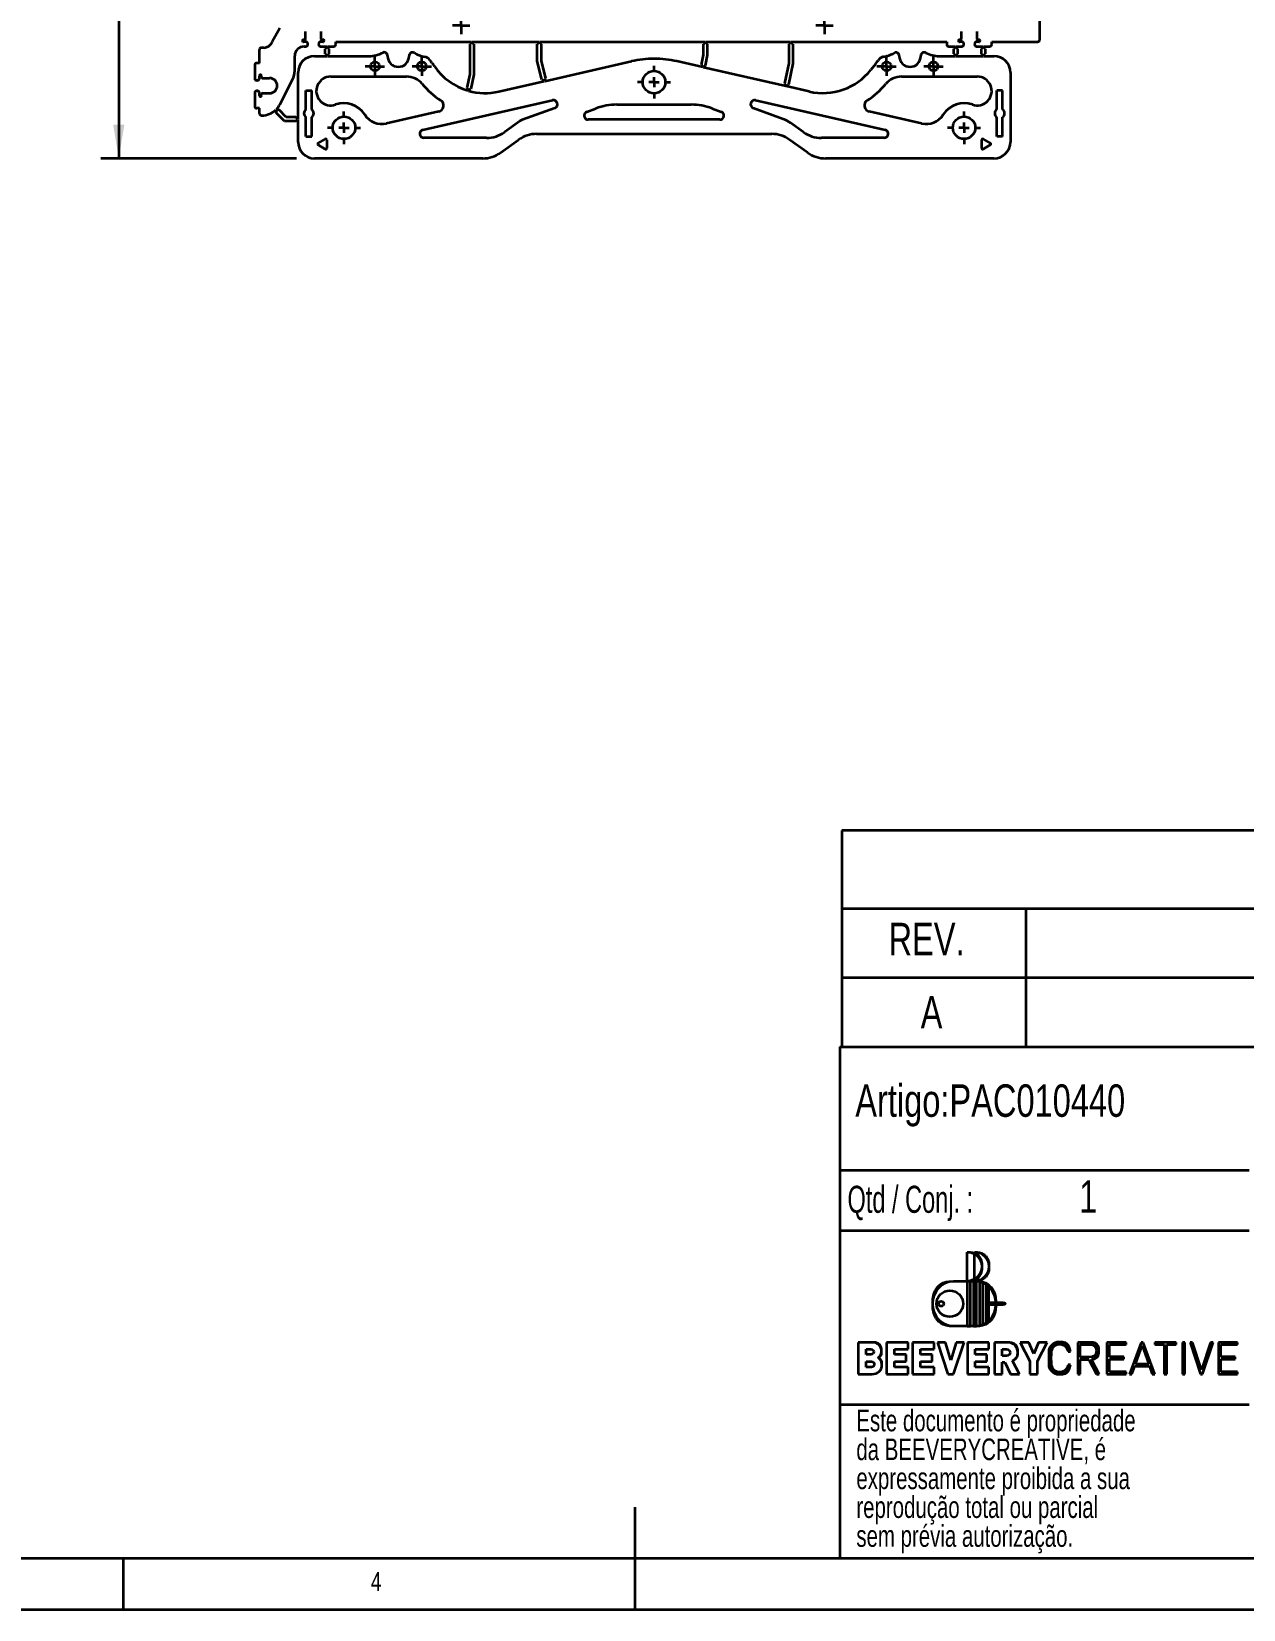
# Model space of a CAD drawing. Header units: millimetres. Extents: x 0 to 415, y 0 to 292.
# Drawn here: x 151 to 269.4, y 5 to 159.3 of the extents above; entities that cross this region are included whole.
import ezdxf
from ezdxf.enums import TextEntityAlignment as Align

# ---------------------------------------------------------------- set-up
doc = ezdxf.new("R2010")
doc.units = ezdxf.units.MM
doc.styles.add('SEACAD_txt_shx', font='txt.shx', dxfattribs={"width": 0.75})
doc.dimstyles.new('SLDDIMSTYLE0', dxfattribs={"dimtxt": 3.5, "dimasz": 3.302, "dimexe": 1.75, "dimexo": 1.75, "dimgap": 0.875, "dimtad": 1, "dimlfac": 5, "dimzin": 12, "dimdsep": 46, "dimtxsty": 'SEACAD_txt_shx', "dimblk1": '_SE_FILLED', "dimblk2": '_SE_FILLED', "dimsah": 1, "dimcen": 1.75, "dimadec": 0, "dimazin": 0, "dimtfac": 1, "dimtofl": 0, "dimtmove": 0, "dimatfit": 3, "dimfxl": 1, "dimtolj": 1, "dimtzin": 12, "dimarcsym": 0})

# ---------------------------------------------------------------- blocks, each defined once
blk = doc.blocks.new('Logo_2')
at = {"color": 7, "linetype": 'Continuous', "lineweight": 35}
for p, q in [((1183, 1013), (1183, 1328)), ((1183, 1013), (1183, 1328)), ((1260, 1013), (1260, 1328)), ((1260, 1013), (1260, 1328)), ((1260, 1034), (1260, 1308)), ((1260, 1034), (1260, 1308)), ((1032, 1012), (1269, 1012)), ((1032, 1012), (1269, 1012)), ((1217, 1012), (1183, 1012)), ((1183, 1012), (1183, 521)), ((1217, 521), (1217, 1012)), ((1269, 1012), (1250, 1012)), ((1250, 1012), (1250, 521)), ((1284, 522), (1284, 1012)), ((1317, 1006), (1317, 527)), ((1351, 538), (1351, 995)), ((1384, 977), (1384, 557)), ((1417, 584), (1417, 950)), ((1429, 753), (1429, 781)), ((1429, 781), (1555, 781)), ((1429, 753), (1429, 781)), ((1429, 781), (1555, 781)), ((1555, 753), (1429, 753)), ((1555, 753), (1429, 753)), ((1555, 781), (1555, 780)), ((1555, 781), (1555, 780)), ((1555, 753), (1555, 753)), ((1555, 753), (1555, 753)), ((1269, 521), (1032, 521)), ((1269, 521), (1032, 521)), ((1183, 521), (1217, 521)), ((1250, 521), (1269, 521)), ((142, 347), (0, 347)), ((0, 347), (0, 3)), ((142, 347), (0, 347)), ((0, 347), (0, 3)), ((540, 347), (306, 347)), ((306, 347), (306, 3)), ((540, 347), (306, 347)), ((306, 347), (306, 3)), ((540, 272), (540, 347)), ((540, 272), (540, 347)), ((824, 347), (590, 347)), ((590, 347), (590, 3)), ((824, 347), (590, 347)), ((590, 347), (590, 3)), ((824, 272), (824, 347)), ((824, 272), (824, 347)), ((946, 347), (859, 347)), ((859, 347), (972, 3)), ((946, 347), (859, 347)), ((859, 347), (972, 3)), ((1004, 155), (946, 347)), ((1004, 155), (946, 347)), ((1061, 347), (1004, 155)), ((1061, 347), (1004, 155)), ((1035, 3), (1149, 347)), ((1035, 3), (1149, 347)), ((1149, 347), (1061, 347)), ((1149, 347), (1061, 347)), ((1418, 347), (1184, 347)), ((1184, 347), (1184, 3)), ((1418, 347), (1184, 347)), ((1184, 347), (1184, 3)), ((1418, 272), (1418, 347)), ((1418, 272), (1418, 347)), ((1614, 347), (1478, 347)), ((1478, 347), (1478, 3)), ((1614, 347), (1478, 347)), ((1478, 347), (1478, 3)), ((1850, 347), (1758, 347)), ((1758, 347), (1862, 143)), ((1850, 347), (1758, 347)), ((1758, 347), (1862, 143)), ((1905, 223), (1850, 347)), ((1905, 223), (1850, 347)), ((1958, 347), (1905, 223)), ((1958, 347), (1905, 223)), ((1947, 143), (2051, 347)), ((1947, 143), (2051, 347)), ((2051, 347), (1958, 347)), ((2051, 347), (1958, 347)), ((2513, 347), (2382, 347)), ((2382, 347), (2382, 3)), ((2513, 347), (2382, 347)), ((2382, 347), (2382, 3)), ((2909, 347), (2700, 347)), ((2700, 347), (2700, 3)), ((2909, 347), (2700, 347)), ((2700, 347), (2700, 3)), ((2909, 324), (2909, 347)), ((2909, 324), (2909, 347)), ((3070, 347), (2943, 3)), ((3070, 347), (2943, 3)), ((3093, 347), (3070, 347)), ((3093, 347), (3070, 347)), ((3219, 3), (3093, 347)), ((3219, 3), (3093, 347)), ((3451, 347), (3220, 347)), ((3220, 347), (3220, 324)), ((3451, 347), (3220, 347)), ((3220, 347), (3220, 324)), ((3451, 324), (3451, 347)), ((3451, 324), (3451, 347)), ((3545, 347), (3519, 347)), ((3519, 347), (3519, 3)), ((3545, 347), (3519, 347)), ((3519, 347), (3519, 3)), ((3545, 3), (3545, 347)), ((3545, 3), (3545, 347)), ((3630, 347), (3603, 347)), ((3603, 347), (3716, 3)), ((3630, 347), (3603, 347)), ((3603, 347), (3716, 3)), ((3727, 49), (3630, 347)), ((3727, 49), (3630, 347)), ((3824, 347), (3727, 49)), ((3824, 347), (3727, 49)), ((3738, 3), (3851, 347)), ((3738, 3), (3851, 347)), ((3851, 347), (3824, 347)), ((3851, 347), (3824, 347)), ((4118, 347), (3909, 347)), ((3909, 347), (3909, 3)), ((4118, 347), (3909, 347)), ((3909, 347), (3909, 3)), ((4118, 324), (4118, 347)), ((4118, 324), (4118, 347)), ((85, 215), (85, 271)), ((85, 271), (137, 271)), ((85, 215), (85, 271)), ((85, 271), (137, 271)), ((137, 215), (85, 215)), ((137, 215), (85, 215)), ((391, 214), (391, 272)), ((391, 272), (540, 272)), ((391, 214), (391, 272)), ((391, 272), (540, 272)), ((518, 214), (391, 214)), ((518, 214), (391, 214)), ((518, 139), (518, 214)), ((518, 139), (518, 214)), ((675, 214), (675, 272)), ((675, 272), (824, 272)), ((675, 214), (675, 272)), ((675, 272), (824, 272)), ((802, 214), (675, 214)), ((802, 214), (675, 214)), ((802, 139), (802, 214)), ((802, 139), (802, 214)), ((1269, 214), (1269, 272)), ((1269, 272), (1418, 272)), ((1269, 214), (1269, 272)), ((1269, 272), (1418, 272)), ((1396, 214), (1269, 214)), ((1396, 214), (1269, 214)), ((1396, 139), (1396, 214)), ((1396, 139), (1396, 214)), ((1562, 202), (1562, 271)), ((1562, 271), (1610, 271)), ((1562, 202), (1562, 271)), ((1562, 271), (1610, 271)), ((1610, 202), (1562, 202)), ((1610, 202), (1562, 202)), ((2277, 249), (2303, 249)), ((2277, 249), (2303, 249)), ((2409, 185), (2409, 324)), ((2409, 324), (2510, 324)), ((2409, 185), (2409, 324)), ((2409, 324), (2510, 324)), ((2510, 185), (2409, 185)), ((2510, 185), (2409, 185)), ((2726, 188), (2726, 324)), ((2726, 324), (2909, 324)), ((2726, 188), (2726, 324)), ((2726, 324), (2909, 324)), ((2882, 188), (2726, 188)), ((2882, 188), (2726, 188)), ((2882, 165), (2882, 188)), ((2882, 165), (2882, 188)), ((3009, 110), (3081, 312)), ((3009, 110), (3081, 312)), ((3081, 312), (3153, 110)), ((3081, 312), (3153, 110)), ((3220, 324), (3322, 324)), ((3220, 324), (3322, 324)), ((3322, 324), (3322, 3)), ((3322, 324), (3322, 3)), ((3348, 3), (3348, 324)), ((3348, 324), (3451, 324)), ((3348, 3), (3348, 324)), ((3348, 324), (3451, 324)), ((3935, 188), (3935, 324)), ((3935, 324), (4118, 324)), ((3935, 188), (3935, 324)), ((3935, 324), (4118, 324)), ((4091, 188), (3935, 188)), ((4091, 188), (3935, 188)), ((4091, 165), (4091, 188)), ((4091, 165), (4091, 188)), ((0, 3), (150, 3)), ((0, 3), (150, 3)), ((85, 79), (85, 139)), ((85, 139), (142, 139)), ((85, 79), (85, 139)), ((85, 139), (142, 139)), ((142, 79), (85, 79)), ((142, 79), (85, 79)), ((306, 3), (540, 3)), ((306, 3), (540, 3)), ((391, 78), (391, 139)), ((391, 139), (518, 139)), ((391, 78), (391, 139)), ((391, 139), (518, 139)), ((540, 78), (391, 78)), ((540, 78), (391, 78)), ((540, 3), (540, 78)), ((540, 3), (540, 78)), ((590, 3), (824, 3)), ((590, 3), (824, 3)), ((675, 78), (675, 139)), ((675, 139), (802, 139)), ((675, 78), (675, 139)), ((675, 139), (802, 139)), ((824, 78), (675, 78)), ((824, 78), (675, 78)), ((824, 3), (824, 78)), ((824, 3), (824, 78)), ((972, 3), (1035, 3)), ((972, 3), (1035, 3)), ((1184, 3), (1418, 3)), ((1184, 3), (1418, 3)), ((1269, 78), (1269, 139)), ((1269, 139), (1396, 139)), ((1269, 78), (1269, 139)), ((1269, 139), (1396, 139)), ((1418, 78), (1269, 78)), ((1418, 78), (1269, 78)), ((1418, 3), (1418, 78)), ((1418, 3), (1418, 78)), ((1478, 3), (1562, 3)), ((1478, 3), (1562, 3)), ((1562, 3), (1562, 131)), ((1562, 131), (1591, 131)), ((1562, 3), (1562, 131)), ((1562, 131), (1591, 131)), ((1591, 131), (1652, 3)), ((1591, 131), (1652, 3)), ((1652, 3), (1750, 3)), ((1652, 3), (1750, 3)), ((1750, 3), (1675, 147)), ((1750, 3), (1675, 147)), ((1862, 143), (1862, 3)), ((1862, 143), (1862, 3)), ((1862, 3), (1947, 3)), ((1862, 3), (1947, 3)), ((1947, 3), (1947, 143)), ((1947, 3), (1947, 143)), ((2303, 101), (2278, 101)), ((2303, 101), (2278, 101)), ((2382, 3), (2409, 3)), ((2382, 3), (2409, 3)), ((2409, 3), (2409, 161)), ((2409, 161), (2503, 161)), ((2409, 3), (2409, 161)), ((2409, 161), (2503, 161)), ((2503, 161), (2585, 3)), ((2503, 161), (2585, 3)), ((2616, 3), (2533, 162)), ((2616, 3), (2533, 162)), ((2585, 3), (2616, 3)), ((2585, 3), (2616, 3)), ((2700, 3), (2909, 3)), ((2700, 3), (2909, 3)), ((2726, 26), (2726, 165)), ((2726, 165), (2882, 165)), ((2726, 26), (2726, 165)), ((2726, 165), (2882, 165)), ((2909, 26), (2726, 26)), ((2909, 26), (2726, 26)), ((2909, 3), (2909, 26)), ((2909, 3), (2909, 26)), ((2943, 3), (2971, 3)), ((2943, 3), (2971, 3)), ((2971, 3), (3001, 87)), ((2971, 3), (3001, 87)), ((3001, 87), (3161, 87)), ((3001, 87), (3161, 87)), ((3153, 110), (3009, 110)), ((3153, 110), (3009, 110)), ((3161, 87), (3191, 3)), ((3161, 87), (3191, 3)), ((3191, 3), (3219, 3)), ((3191, 3), (3219, 3)), ((3322, 3), (3348, 3)), ((3322, 3), (3348, 3)), ((3519, 3), (3545, 3)), ((3519, 3), (3545, 3)), ((3716, 3), (3738, 3)), ((3716, 3), (3738, 3)), ((3909, 3), (4118, 3)), ((3909, 3), (4118, 3)), ((3935, 26), (3935, 165)), ((3935, 165), (4091, 165)), ((3935, 26), (3935, 165)), ((3935, 165), (4091, 165)), ((4118, 26), (3935, 26)), ((4118, 26), (3935, 26)), ((4118, 3), (4118, 26)), ((4118, 3), (4118, 26))]:
    blk.add_line(p, q, dxfattribs=at)
for points in [[(1183, 1328), (1270, 1328), (1341, 1258), (1341, 1171)], [(1183, 1328), (1270, 1328), (1341, 1258), (1341, 1171), (1341, 1084), (1270, 1013), (1183, 1013)], [(1260, 1328), (1347, 1328), (1418, 1258), (1418, 1171)], [(1260, 1328), (1347, 1328), (1418, 1258), (1418, 1171), (1418, 1084), (1347, 1013), (1260, 1013)], [(1260, 1308), (1308, 1281), (1341, 1230), (1341, 1171)], [(1260, 1308), (1308, 1281), (1341, 1230), (1341, 1171), (1341, 1112), (1308, 1061), (1260, 1034)], [(1341, 1171), (1341, 1084), (1270, 1013), (1183, 1013)], [(1418, 1171), (1418, 1084), (1347, 1013), (1260, 1013)], [(1341, 1171), (1341, 1112), (1308, 1061), (1260, 1034)], [(809, 767), (809, 902), (909, 1012), (1032, 1012)], [(1032, 521), (909, 521), (809, 631), (809, 767), (809, 902), (909, 1012), (1032, 1012)], [(1269, 1012), (1392, 1012), (1492, 902), (1492, 767)], [(1269, 1012), (1392, 1012), (1492, 902), (1492, 767), (1492, 631), (1392, 521), (1269, 521)], [(1284, 1012), (1279, 1012), (1274, 1012), (1269, 1012)], [(1351, 995), (1340, 1000), (1329, 1004), (1317, 1006)], [(1417, 950), (1407, 960), (1396, 969), (1384, 977)], [(1032, 521), (909, 521), (809, 631), (809, 767)], [(1492, 767), (1492, 631), (1392, 521), (1269, 521)], [(1555, 780), (1578, 779), (1594, 773), (1594, 767)], [(1555, 780), (1578, 779), (1594, 773), (1594, 767), (1594, 760), (1578, 755), (1555, 753)], [(1594, 767), (1594, 760), (1578, 755), (1555, 753)], [(1269, 521), (1274, 521), (1279, 522), (1284, 522)], [(1317, 527), (1329, 530), (1340, 534), (1351, 538)], [(1384, 557), (1396, 565), (1407, 574), (1417, 584)], [(252, 247), (252, 307), (214, 347), (142, 347)], [(257, 104), (257, 153), (228, 171), (215, 179), (225, 187), (252, 208), (252, 247), (252, 307), (214, 347), (142, 347)], [(1732, 236), (1732, 293), (1691, 347), (1614, 347)], [(1675, 147), (1703, 160), (1732, 190), (1732, 236), (1732, 293), (1691, 347), (1614, 347)], [(2303, 249), (2292, 312), (2248, 350), (2186, 350), (2154, 350), (2123, 337), (2100, 315), (2069, 283), (2068, 253), (2068, 175), (2068, 97), (2069, 67), (2100, 35), (2123, 13), (2154, 0), (2186, 0), (2247, 0), (2292, 38), (2303, 101)], [(2186, 350), (2154, 350), (2123, 337), (2100, 315)], [(2303, 249), (2292, 312), (2248, 350), (2186, 350)], [(2612, 255), (2612, 315), (2569, 347), (2513, 347)], [(2533, 162), (2581, 170), (2612, 203), (2612, 255), (2612, 315), (2569, 347), (2513, 347)], [(137, 271), (161, 271), (168, 257), (168, 243)], [(137, 271), (161, 271), (168, 257), (168, 243)], [(168, 243), (168, 230), (161, 215), (137, 215)], [(168, 243), (168, 230), (161, 215), (137, 215)], [(215, 179), (225, 187), (252, 208), (252, 247)], [(257, 104), (257, 153), (228, 171), (215, 179)], [(1610, 271), (1633, 271), (1647, 254), (1647, 236)], [(1610, 271), (1633, 271), (1647, 254), (1647, 236)], [(1647, 236), (1647, 218), (1633, 202), (1610, 202)], [(1647, 236), (1647, 218), (1633, 202), (1610, 202)], [(1675, 147), (1703, 160), (1732, 190), (1732, 236)], [(2100, 315), (2069, 283), (2068, 253), (2068, 175)], [(2068, 175), (2068, 97), (2069, 67), (2100, 35)], [(2278, 101), (2268, 53), (2233, 23), (2186, 23), (2162, 23), (2139, 32), (2121, 50), (2097, 74), (2095, 101), (2095, 175), (2095, 249), (2097, 275), (2121, 300), (2139, 318), (2162, 327), (2186, 327), (2233, 327), (2267, 297), (2277, 249)], [(2095, 175), (2095, 249), (2097, 275), (2121, 300)], [(2121, 50), (2097, 74), (2095, 101), (2095, 175)], [(2121, 300), (2139, 318), (2162, 327), (2186, 327)], [(2186, 327), (2233, 327), (2267, 297), (2277, 249)], [(2510, 324), (2554, 324), (2586, 302), (2586, 254)], [(2510, 324), (2554, 324), (2586, 302), (2586, 254)], [(2586, 254), (2586, 207), (2554, 185), (2510, 185)], [(2586, 254), (2586, 207), (2554, 185), (2510, 185)], [(2533, 162), (2581, 170), (2612, 203), (2612, 255)], [(142, 139), (165, 139), (172, 124), (172, 109)], [(142, 139), (165, 139), (172, 124), (172, 109)], [(172, 109), (172, 95), (165, 79), (142, 79)], [(172, 109), (172, 95), (165, 79), (142, 79)], [(150, 3), (211, 3), (257, 39), (257, 104)], [(150, 3), (211, 3), (257, 39), (257, 104)], [(2100, 35), (2123, 13), (2154, 0), (2186, 0)], [(2186, 23), (2162, 23), (2139, 32), (2121, 50)], [(2278, 101), (2268, 53), (2233, 23), (2186, 23)], [(2186, 0), (2247, 0), (2292, 38), (2303, 101)]]:
    blk.add_open_spline(points, degree=3, dxfattribs=at)
for points in [[(849, 767), (849, 846), (913, 911), (993, 911), (1073, 911), (1137, 846), (1137, 767)], [(849, 767), (849, 846), (913, 911), (993, 911), (1073, 911), (1137, 846), (1137, 767)], [(1137, 767), (1137, 687), (1073, 623), (993, 623), (913, 623), (849, 687), (849, 767)], [(1137, 767), (1137, 687), (1073, 623), (993, 623), (913, 623), (849, 687), (849, 767)], [(872, 767), (872, 782), (885, 794), (900, 794), (915, 794), (928, 782), (928, 767)], [(872, 767), (872, 782), (885, 794), (900, 794), (915, 794), (928, 782), (928, 767)], [(928, 767), (928, 752), (915, 739), (900, 739), (885, 739), (872, 752), (872, 767)], [(928, 767), (928, 752), (915, 739), (900, 739), (885, 739), (872, 752), (872, 767)]]:
    blk.add_open_spline(points, degree=3, knots=[0, 0, 0, 0, 0.5, 0.5, 0.5, 1, 1, 1, 1], dxfattribs=at)
blk = doc.blocks.new('SW_NOTE_1')
at = {"char_height": 2.1167, "attachment_point": 1, "style": 'SEACAD_txt_shx'}
for s, insert, width in [('{\\fSETxt|b0||i0||c0|p34;\\C7;\\H2.116666667;\\W0.705;Este documento é propriedade}', (0, 11.29), 39.6287), ('{\\fSETxt|b0||i0||c0|p34;\\C7;\\H2.116666667;\\W0.705;da BEEVERYCREATIVE, é}', (0, 8.47), 30.1429), ('{\\fSETxt|b0||i0||c0|p34;\\C7;\\H2.116666667;\\W0.705;expressamente proibida a sua}', (0, 5.64), 38.6488), ('{\\fSETxt|b0||i0||c0|p34;\\C7;\\H2.116666667;\\W0.705;reprodução total ou parcial}', (0, 2.82), 36.6889), ('{\\fSETxt|b0||i0||c0|p34;\\C7;\\H2.116666667;\\W0.705;sem prévia autorização.}', (0, 0), 30.4173)]:
    blk.add_mtext(s, dxfattribs=dict(at, insert=insert, width=width))
blk = doc.blocks.new('SW_TABLEANNOTATION_0')
at = {"color": 7, "linetype": 'Continuous', "lineweight": 35}
for p, q in [((0, 21.14), (0, 0)), ((179.83, 21.14), (0, 21.14)), ((179.83, 0), (179.83, 21.14)), ((0, 13.54), (179.83, 13.54)), ((17.98, 13.54), (17.98, 6.77)), ((107.9, 13.54), (107.9, 6.77)), ((143.86, 13.54), (143.86, 6.77)), ((0, 6.77), (179.83, 6.77)), ((17.98, 6.77), (17.98, 0)), ((107.9, 6.77), (107.9, 0)), ((143.86, 6.77), (143.86, 0)), ((0, 0), (179.83, 0))]:
    blk.add_line(p, q, dxfattribs=at)
at = {"attachment_point": 1, "style": 'SEACAD_txt_shx'}
for s, insert, char_height, width in [('{\\fSETxt|b0||i0||c0|p34;\\C7;\\H3.704166667;\\W0.705;Tabela de Revisoes}', (68.97, 19.18), 3.7042, 42.6665), ('{\\fSETxt|b0||i0||c0|p34;\\C7;\\H3.175;\\W0.75;REV.}', (4.58, 12.13), 3.175, 7.9375), ('{\\fSETxt|b0||i0||c0|p34;\\C7;\\H3.175;\\W0.75;Descrição}', (53.99, 12.13), 3.175, 18.1093), ('{\\fSETxt|b0||i0||c0|p34;\\C7;\\H3.175;\\W0.75;Data}', (121.51, 12.13), 3.175, 8.7019), ('{\\fSETxt|b0||i0||c0|p34;\\C7;\\H3.175;\\W0.75;Responsavel}', (150.27, 12.13), 3.175, 22.813), ('{\\fSETxt|b0||i0||c0|p34;\\C7;\\H3.175;\\W0.75;A}', (7.72, 4.97), 3.175, 2.1755), ('{\\fSETxt|b0||i0||c0|p34;\\C7;\\H3.175;\\W0.705;Criação de Documento}', (41.8, 4.97), 3.175, 42.0394), ('{\\fSETxt|b0||i0||c0|p34;\\C7;\\H3.175;\\W0.75;07/01/2015}', (115.02, 4.97), 3.175, 18.9912), ('{\\fSETxt|b0||i0||c0|p34;\\C7;\\H3.175;\\W0.75;RS}', (159.35, 4.97), 3.175, 4.3509)]:
    blk.add_mtext(s, dxfattribs=dict(at, insert=insert, char_height=char_height, width=width))
blk = doc.blocks.new('DMBLK1')
at = {"linetype": 'Continuous', "lineweight": 35}
for points in [[(158.98, 193.85), (160.08, 193.85), (159.53, 197.15)], [(158.98, 150.16), (159.53, 146.86), (160.08, 150.16)]]:
    blk.add_hatch(color=7, dxfattribs=at).paths.add_polyline_path(points)
at = {"color": 7, "linetype": 'Continuous', "lineweight": 35}
for p, q in [((170.18, 197.15), (157.78, 197.15)), ((159.53, 197.15), (159.53, 146.86)), ((176.9, 146.86), (157.78, 146.86))]:
    blk.add_line(p, q, dxfattribs=at)
at = {"color": 7, "linetype": 'Continuous', "lineweight": 35, "style": 'SEACAD_txt_shx'}
blk.add_text('251.45', height=3.5, rotation=90, dxfattribs=at).set_placement((155.16, 163.9), align=Align.TOP_LEFT)
blk = doc.blocks.new('_SE_FILLED')
at = {"color": 0}
blk.add_line((0, 0), (-1, 0), dxfattribs=at)
blk.add_solid([(0, 0), (-1, -0.1665), (-1, 0.1665), (0, 0)], dxfattribs=at)
blk = doc.blocks.new('SW_CENTERMARKSYMBOL_10')
at = {"color": 7, "linetype": 'Continuous', "lineweight": 35}
for p, q in [((0.94, 1.44), (0.94, 1.88)), ((0.44, 0.94), (0, 0.94)), ((0.94, 0.94), (0.44, 0.94)), ((0.94, 0.94), (0.94, 1.44)), ((0.94, 0.94), (0.94, 0.44)), ((0.94, 0.94), (1.44, 0.94)), ((0.94, 0.44), (0.94, 0)), ((1.44, 0.94), (1.88, 0.94))]:
    blk.add_line(p, q, dxfattribs=at)
blk = doc.blocks.new('SW_CENTERMARKSYMBOL_11')
at = {"color": 7, "linetype": 'Continuous', "lineweight": 35}
for p, q in [((0.94, 1.44), (0.94, 1.88)), ((0.44, 0.94), (0, 0.94)), ((0.94, 0.94), (0.44, 0.94)), ((0.94, 0.94), (0.94, 1.44)), ((0.94, 0.94), (0.94, 0.44)), ((0.94, 0.94), (1.44, 0.94)), ((0.94, 0.44), (0.94, 0)), ((1.44, 0.94), (1.88, 0.94))]:
    blk.add_line(p, q, dxfattribs=at)
blk = doc.blocks.new('SW_CENTERMARKSYMBOL_12')
at = {"color": 7, "linetype": 'Continuous', "lineweight": 35}
for p, q in [((0.94, 1.44), (0.94, 1.88)), ((0.44, 0.94), (0, 0.94)), ((0.94, 0.94), (0.44, 0.94)), ((0.94, 0.94), (0.94, 1.44)), ((0.94, 0.94), (0.94, 0.44)), ((0.94, 0.94), (1.44, 0.94)), ((0.94, 0.44), (0.94, 0)), ((1.44, 0.94), (1.88, 0.94))]:
    blk.add_line(p, q, dxfattribs=at)
blk = doc.blocks.new('SW_CENTERMARKSYMBOL_13')
at = {"color": 7, "linetype": 'Continuous', "lineweight": 35}
for p, q in [((0.94, 1.44), (0.94, 1.88)), ((0.44, 0.94), (0, 0.94)), ((0.94, 0.94), (0.44, 0.94)), ((0.94, 0.94), (0.94, 1.44)), ((0.94, 0.94), (0.94, 0.44)), ((0.94, 0.94), (1.44, 0.94)), ((0.94, 0.44), (0.94, 0)), ((1.44, 0.94), (1.88, 0.94))]:
    blk.add_line(p, q, dxfattribs=at)
blk = doc.blocks.new('SW_CENTERMARKSYMBOL_14')
at = {"color": 7, "linetype": 'Continuous', "lineweight": 35}
for p, q in [((1.6, 2.6), (1.6, 3.2)), ((0.6, 1.6), (0, 1.6)), ((1.6, 1.6), (1.1, 1.6)), ((1.6, 1.6), (1.6, 2.1)), ((1.6, 1.6), (1.6, 1.1)), ((1.6, 1.6), (2.1, 1.6)), ((2.6, 1.6), (3.2, 1.6)), ((1.6, 0.6), (1.6, 0))]:
    blk.add_line(p, q, dxfattribs=at)
blk = doc.blocks.new('SW_CENTERMARKSYMBOL_15')
at = {"color": 7, "linetype": 'Continuous', "lineweight": 35}
for p, q in [((1.6, 2.6), (1.6, 3.2)), ((0.6, 1.6), (0, 1.6)), ((1.6, 1.6), (1.1, 1.6)), ((1.6, 1.6), (1.6, 2.1)), ((1.6, 1.6), (1.6, 1.1)), ((1.6, 1.6), (2.1, 1.6)), ((2.6, 1.6), (3.2, 1.6)), ((1.6, 0.6), (1.6, 0))]:
    blk.add_line(p, q, dxfattribs=at)
blk = doc.blocks.new('SW_CENTERMARKSYMBOL_16')
at = {"color": 7, "linetype": 'Continuous', "lineweight": 35}
for p, q in [((1.6, 2.6), (1.6, 3.2)), ((0.6, 1.6), (0, 1.6)), ((1.6, 1.6), (1.1, 1.6)), ((1.6, 1.6), (1.6, 2.1)), ((1.6, 1.6), (1.6, 1.1)), ((1.6, 1.6), (2.1, 1.6)), ((2.6, 1.6), (3.2, 1.6)), ((1.6, 0.6), (1.6, 0))]:
    blk.add_line(p, q, dxfattribs=at)
blk = doc.blocks.new('SW_CENTERMARKSYMBOL_24')
at = {"color": 7, "linetype": 'Continuous', "lineweight": 35}
for p, q in [((0.85, 1.35), (0.85, 1.7)), ((0.35, 0.85), (0, 0.85)), ((0.85, 0.85), (0.35, 0.85)), ((0.85, 0.85), (0.85, 1.35)), ((0.85, 0.85), (0.85, 0.35)), ((0.85, 0.85), (1.35, 0.85)), ((0.85, 0.35), (0.85, 0)), ((1.35, 0.85), (1.7, 0.85))]:
    blk.add_line(p, q, dxfattribs=at)
blk = doc.blocks.new('SW_CENTERMARKSYMBOL_25')
at = {"color": 7, "linetype": 'Continuous', "lineweight": 35}
for p, q in [((0.85, 1.35), (0.85, 1.7)), ((0.35, 0.85), (0, 0.85)), ((0.85, 0.85), (0.35, 0.85)), ((0.85, 0.85), (0.85, 1.35)), ((0.85, 0.85), (0.85, 0.35)), ((0.85, 0.85), (1.35, 0.85)), ((0.85, 0.35), (0.85, 0)), ((1.35, 0.85), (1.7, 0.85))]:
    blk.add_line(p, q, dxfattribs=at)

msp = doc.modelspace()

# ---------------------------------------------------------------- linework, layer by layer
at = {"color": 7, "linetype": 'Continuous', "lineweight": 35}
for p, q in [((249.5325, 158.4596), (249.5325, 161.0923)), ((175.2573, 159.5763), (174.5325, 158.2596)), ((177.7925, 158.5596), (177.7925, 159.2596)), ((179.2725, 159.2596), (179.2725, 158.5596)), ((241.8925, 158.5596), (241.8925, 159.2596)), ((243.3725, 159.2596), (243.3725, 158.5596)), ((173.2745, 156.1696), (173.2745, 157.4796)), ((173.6913, 157.6796), (173.4745, 157.6796)), ((177.6925, 158.4596), (177.5725, 158.4596)), ((177.8125, 158.2596), (177.5825, 158.2596)), ((177.6325, 157.7996), (177.8125, 157.7996)), ((178.0125, 157.9996), (178.0125, 158.0596)), ((179.0525, 158.0596), (179.0525, 157.9996)), ((179.4825, 158.2596), (179.2525, 158.2596)), ((179.2525, 157.7996), (179.8625, 157.7996)), ((179.4925, 158.4596), (179.3725, 158.4596)), ((179.8625, 157.7464), (179.6925, 157.5764)), ((179.6925, 157.0829), (179.6925, 157.5764)), ((179.8625, 157.7996), (179.8625, 157.7464)), ((179.9225, 157.7996), (180.5325, 157.7996)), ((179.9225, 157.7996), (179.9225, 157.7464)), ((180.0925, 157.5764), (179.9225, 157.7464)), ((180.0925, 157.0829), (180.0925, 157.5764)), ((180.7325, 158.2596), (194.0096, 158.2596)), ((180.7325, 157.9996), (180.7325, 158.2596)), ((194.0096, 158.1996), (193.8396, 158.0296)), ((193.8396, 158.0296), (193.8396, 155.0952)), ((194.0096, 158.2596), (194.0096, 158.1996)), ((194.0696, 158.2596), (200.6003, 158.2596)), ((194.0696, 158.2596), (194.0696, 158.1996)), ((194.2396, 158.0296), (194.0696, 158.1996)), ((194.2396, 158.0296), (194.2396, 155.0501)), ((200.6003, 158.1996), (200.4303, 158.0296)), ((200.4303, 156.3494), (200.4303, 158.0296)), ((200.6003, 158.1996), (200.6003, 158.2596)), ((200.6603, 158.2596), (216.8266, 158.2596)), ((200.6603, 158.1996), (200.6603, 158.2596)), ((200.8303, 158.0296), (200.6603, 158.1996)), ((200.8303, 156.3986), (200.8303, 158.0296)), ((216.8266, 158.1986), (216.6566, 158.0286)), ((216.6566, 156.9833), (216.6566, 158.0286)), ((216.8266, 158.1986), (216.8266, 158.2596)), ((216.8866, 158.2596), (225.1839, 158.2596)), ((216.8866, 158.1986), (216.8866, 158.2596)), ((217.0566, 158.0286), (216.8866, 158.1986)), ((217.0566, 156.9451), (217.0566, 158.0286)), ((225.1839, 158.1998), (225.0139, 158.0298)), ((225.0139, 158.0298), (225.0139, 156.165)), ((225.1839, 158.2596), (225.1839, 158.1998)), ((225.2439, 158.2596), (240.4325, 158.2596)), ((225.2439, 158.2596), (225.2439, 158.1998)), ((225.4139, 158.0298), (225.2439, 158.1998)), ((225.4139, 158.0298), (225.4139, 156.1223)), ((240.4325, 158.2596), (240.4325, 157.9996)), ((240.6325, 157.7996), (241.3049, 157.7996)), ((241.3049, 157.7396), (241.1349, 157.5696)), ((241.1349, 157.0896), (241.1349, 157.5696)), ((241.3049, 157.7996), (241.3049, 157.7396)), ((241.3649, 157.7996), (241.9125, 157.7996)), ((241.3649, 157.7996), (241.3649, 157.7396)), ((241.5349, 157.5696), (241.3649, 157.7396)), ((241.5349, 157.0896), (241.5349, 157.5696)), ((241.7925, 158.4596), (241.6725, 158.4596)), ((241.9125, 158.2596), (241.6825, 158.2596)), ((242.1125, 157.9996), (242.1125, 158.0596)), ((243.1525, 158.0596), (243.1525, 157.9996)), ((243.5825, 158.2596), (243.3525, 158.2596)), ((243.3525, 157.7996), (243.9625, 157.7996)), ((243.5925, 158.4596), (243.4725, 158.4596)), ((243.9625, 157.7396), (243.7925, 157.5696)), ((243.7925, 157.5696), (243.7925, 157.4206)), ((243.7925, 157.4206), (243.8034, 157.0668)), ((243.9625, 157.7396), (243.9625, 157.7996)), ((244.0225, 157.7996), (244.6325, 157.7996)), ((244.0225, 157.7396), (244.0225, 157.7996)), ((244.1925, 157.5696), (244.0225, 157.7396)), ((244.1925, 157.5696), (244.1925, 157.4268)), ((244.1925, 157.4268), (244.2032, 157.0791)), ((244.8325, 158.2596), (249.3325, 158.2596)), ((244.8325, 157.9996), (244.8325, 158.2596)), ((172.8145, 155.9696), (172.8145, 154.6896)), ((173.2745, 156.1696), (173.0145, 156.1696)), ((176.7325, 155.465), (176.7325, 156.8996)), ((178.6534, 156.8596), (179.8625, 156.8596)), ((179.6925, 157.0829), (179.8625, 156.9129)), ((179.8625, 156.9129), (179.8625, 156.8596)), ((179.9225, 156.9129), (180.0925, 157.0829)), ((179.9225, 156.9129), (179.9225, 156.8596)), ((179.9225, 156.8596), (183.979, 156.8596)), ((185.8034, 156.882), (185.8034, 156.8596)), ((187.9034, 156.8596), (187.9034, 156.8809)), ((190.3769, 155.8715), (190.2381, 156.0713)), ((200.8717, 154.5846), (200.4303, 156.3494)), ((201.2598, 154.6816), (200.8303, 156.3986)), ((201.151, 154.4167), (209.6284, 156.3514)), ((216.596, 155.7717), (214.0604, 156.3509)), ((216.4704, 156.018), (216.6566, 156.9833)), ((216.4704, 156.018), (216.6051, 155.8189)), ((216.596, 155.7717), (216.6051, 155.8189)), ((216.6545, 155.7583), (216.664, 155.8075)), ((216.664, 155.8075), (216.8631, 155.9422)), ((216.664, 155.8075), (216.664, 155.8075)), ((216.8631, 155.9422), (217.0566, 156.9451)), ((225.0139, 156.165), (224.5855, 154.1791)), ((225.4139, 156.1223), (224.9765, 154.0947)), ((233.4686, 156.0713), (233.0286, 155.5167)), ((235.8034, 156.8809), (235.8034, 156.8596)), ((237.9034, 156.8596), (237.9034, 156.882)), ((239.7077, 156.8596), (241.3049, 156.8596)), ((241.1349, 157.0896), (241.3049, 156.9196)), ((241.3049, 156.9196), (241.3049, 156.8596)), ((241.3649, 156.9196), (241.5349, 157.0896)), ((241.3649, 156.9196), (241.3649, 156.8596)), ((241.3649, 156.8596), (243.9798, 156.8596)), ((243.8034, 157.0668), (243.9784, 156.9022)), ((243.9798, 156.8596), (243.9784, 156.9022)), ((244.0385, 156.9039), (244.0384, 156.9039)), ((244.0398, 156.8596), (244.0384, 156.9039)), ((244.0385, 156.9039), (244.2032, 157.0791)), ((244.0398, 156.8596), (245.0534, 156.8596)), ((173.0745, 154.4896), (173.0145, 154.4896)), ((173.2745, 154.6896), (173.2745, 154.9196)), ((173.4745, 154.8096), (173.4745, 154.9296)), ((173.5745, 154.7096), (174.2745, 154.7096)), ((175.2889, 152.1517), (176.5145, 154.557)), ((177.0534, 150.7357), (177.0534, 155.2596)), ((180.2462, 154.8596), (187.6433, 154.8596)), ((193.8396, 155.0952), (193.5359, 153.7652)), ((194.2396, 155.0501), (193.9258, 153.6761)), ((196.674, 153.395), (201.0925, 154.4034)), ((200.8717, 154.5846), (201.0779, 154.4609)), ((201.0781, 154.461), (201.0779, 154.4609)), ((201.0925, 154.4034), (201.0781, 154.461)), ((201.1362, 154.4757), (201.2598, 154.6816)), ((201.151, 154.4167), (201.1362, 154.4757)), ((224.7034, 153.9196), (216.6545, 155.7583)), ((236.0234, 154.8596), (243.4206, 154.8596)), ((246.6534, 155.2597), (246.6534, 148.4596)), ((172.8145, 153.2496), (172.8145, 151.9696)), ((173.0745, 153.4496), (173.0145, 153.4496)), ((173.2745, 153.0196), (173.2745, 153.2496)), ((173.4745, 153.0096), (173.4745, 153.1296)), ((173.5745, 153.2296), (174.2745, 153.2296)), ((177.8094, 153.5096), (178.3894, 153.5096)), ((177.8094, 151.6421), (177.8094, 153.5096)), ((178.3894, 151.6421), (178.3894, 153.5096)), ((193.5359, 153.7652), (193.6595, 153.5683)), ((193.6595, 153.5683), (193.6413, 153.4898)), ((193.7167, 153.5495), (193.699, 153.4731)), ((193.7222, 153.5483), (193.7167, 153.5495)), ((193.7222, 153.5483), (193.9258, 153.6761)), ((224.5855, 154.1791), (224.7158, 153.9771)), ((224.7163, 153.977), (224.7034, 153.9196)), ((224.7163, 153.977), (224.7158, 153.9771)), ((224.7751, 153.9648), (224.7619, 153.9062)), ((226.9921, 153.3967), (224.7619, 153.9062)), ((224.7751, 153.9648), (224.9765, 154.0947)), ((245.8974, 153.5096), (245.3174, 153.5096)), ((245.3174, 151.6421), (245.3174, 153.5096)), ((245.8974, 151.6421), (245.8974, 153.5096)), ((173.2745, 151.7696), (173.0145, 151.7696)), ((173.2745, 151.2596), (173.2745, 151.7696)), ((174.8851, 151.6104), (174.9294, 151.5643)), ((174.9292, 151.5641), (174.9247, 151.3238)), ((175.7121, 150.5057), (174.9247, 151.3238)), ((174.928, 151.6524), (174.9729, 151.6057)), ((174.9292, 151.5641), (174.9294, 151.5643)), ((175.2128, 151.6012), (174.9729, 151.6057)), ((175.8822, 150.9057), (175.2128, 151.6012)), ((190.8018, 151.4397), (185.6951, 150.273)), ((189.2523, 149.6496), (201.9089, 152.5409)), ((202.1348, 151.7751), (198.9499, 150.6159)), ((205.2675, 151.4255), (206.1604, 151.7504)), ((208.2125, 152.1123), (215.4543, 152.1123)), ((217.5064, 151.7504), (218.3992, 151.4255)), ((224.4568, 150.7105), (221.5319, 151.7751)), ((221.7578, 152.5409), (234.4145, 149.6496)), ((237.9717, 150.273), (232.8649, 151.4397)), ((173.4745, 151.0596), (173.5069, 151.0596)), ((176.8301, 150.5057), (175.7121, 150.5057)), ((176.8301, 150.9057), (175.8822, 150.9057)), ((177.0001, 150.7357), (176.8301, 150.9057)), ((176.8301, 150.5057), (177.0001, 150.6757)), ((177.0001, 150.7357), (177.0534, 150.7357)), ((177.0001, 150.6757), (177.0534, 150.6757)), ((177.0534, 148.4596), (177.0534, 150.6757)), ((177.8094, 149.0096), (177.8094, 150.8772)), ((178.3894, 149.0096), (178.3894, 150.8772)), ((198.7077, 150.4878), (197.2315, 149.425)), ((218.2624, 150.6496), (205.4044, 150.6496)), ((226.4353, 149.425), (225.1836, 150.3261)), ((245.3174, 149.0096), (245.3174, 150.8772)), ((245.8974, 149.0096), (245.8974, 150.8772)), ((177.8094, 149.0096), (178.3894, 149.0096)), ((179.0092, 148.3462), (179.702, 148.7463)), ((179.702, 147.773), (179.0092, 148.173)), ((179.852, 148.6596), (179.852, 147.8596)), ((195.4786, 148.8596), (189.3414, 148.8596)), ((196.8496, 147.425), (198.5988, 148.6843)), ((200.3516, 149.2496), (223.3352, 149.2496)), ((226.8372, 147.425), (225.088, 148.6843)), ((234.3254, 148.8596), (228.1881, 148.8596)), ((243.8547, 147.8596), (243.8547, 148.6596)), ((244.0047, 148.7463), (244.6975, 148.3462)), ((244.6975, 148.173), (244.0047, 147.773)), ((245.8974, 149.0096), (245.3174, 149.0096)), ((195.0968, 146.8596), (178.6534, 146.8596)), ((245.0534, 146.8596), (228.59, 146.8596)), ((230, 60), (410, 60)), ((230, 60), (230, 10)), ((270, 47.9039), (230, 47.9039)), ((270, 42), (230, 42)), ((270, 25), (230, 25)), ((210, 5), (210, 15)), ((10, 10), (230, 10)), ((160, 5), (160, 10)), ((230, 10), (410, 10)), ((5, 5), (415, 5))]:
    msp.add_line(p, q, dxfattribs=at)
for centre, radius in [((184.5621, 155.8596), 0.44), ((189.1447, 155.8596), 0.44), ((234.5621, 155.8596), 0.44), ((239.1447, 155.8596), 0.44), ((211.8334, 154.3162), 1.1), ((181.5381, 149.8596), 1.1), ((242.1286, 149.8596), 1.1)]:
    msp.add_circle(centre, radius, dxfattribs=at)
for centre, radius, start, end in [((173.4745, 157.4796), 0.2, 90, 180), ((173.6913, 158.5796), 0.9, 270, 339.172503), ((177.6325, 156.8996), 0.9, 90, 180), ((177.5725, 158.3596), 0.1, 90, 244.804), ((177.5825, 158.4096), 0.15, 249.483481, 270), ((177.6925, 158.5596), 0.1, 270, 0), ((177.8125, 158.0596), 0.2, 0, 90), ((177.8125, 157.9996), 0.2, 270, 0), ((179.2525, 158.0596), 0.2, 90, 180), ((179.2525, 157.9996), 0.2, 180, 270), ((179.3725, 158.5596), 0.1, 180, 270), ((179.4825, 158.4096), 0.15, 270, 290.516519), ((179.4925, 158.3596), 0.1, 295.196, 90), ((180.5325, 157.9996), 0.2, 270, 0), ((240.6325, 157.9996), 0.2, 180, 270), ((241.6725, 158.3596), 0.1, 90, 244.804), ((241.6825, 158.4096), 0.15, 249.483481, 270), ((241.7925, 158.5596), 0.1, 270, 0), ((241.9125, 158.0596), 0.2, 0, 90), ((241.9125, 157.9996), 0.2, 270, 0), ((243.3525, 158.0596), 0.2, 90, 180), ((243.3525, 157.9996), 0.2, 180, 270), ((243.4725, 158.5596), 0.1, 180, 270), ((243.5825, 158.4096), 0.15, 270, 290.516519), ((243.5925, 158.3596), 0.1, 295.196, 90), ((244.6325, 157.9996), 0.2, 270, 0), ((249.3325, 158.4596), 0.2, 270, 0), ((173.0145, 155.9696), 0.2, 90, 180), ((178.6534, 155.2596), 1.6, 90, 180), ((183.979, 159.6596), 2.8, 270, 299.477957), ((185.4506, 156.882), 0.3528, 0, 105.408616), ((186.8534, 156.8596), 1.05, 180, 0), ((188.23, 156.8809), 0.3266, 59.901918, 180), ((189.8982, 159.7589), 3, 239.901918, 260.383423), ((189.2634, 156.0123), 0.8, 33.346642, 80.383423), ((193.106, 158.5409), 3.8, 213.346642, 216.24534), ((188.6478, 154.8596), 2, 41.880567, 45.830777), ((193.1255, 158.5417), 3.8, 218.141662, 220.549472), ((195.339, 159.2446), 6, 214.206504, 253.563403), ((211.8534, 146.602), 10, 90.056951, 102.855504), ((211.8334, 146.602), 10, 77.131925, 89.942359), ((230.5812, 158.5417), 3.8, 319.450528, 326.641834), ((234.4234, 156.0123), 0.8, 107.33735, 146.641834), ((234.5854, 155.8596), 1, 111.228782, 113.606562), ((234.4034, 156.0123), 0.8, 99.616577, 103.005573), ((233.7686, 159.7589), 3, 279.616577, 284.793343), ((234.5854, 155.8596), 1, 91.569485, 92.915388), ((233.7886, 159.7589), 3, 284.861936, 301.687598), ((235.4634, 156.8809), 0.34, 0, 106.919281), ((236.8534, 156.8596), 1.05, 180, 0), ((238.2434, 156.882), 0.34, 62.201781, 180), ((239.7077, 159.6596), 2.8, 242.201781, 270), ((245.0534, 155.2597), 1.6, 0, 90), ((173.0145, 154.6896), 0.2, 180, 270), ((173.0745, 154.6896), 0.2, 270, 0), ((173.4245, 154.9196), 0.15, 159.483481, 180), ((173.3745, 154.9296), 0.1, 0, 154.804), ((173.5745, 154.8096), 0.1, 180, 270), ((174.2745, 153.9696), 0.74, 270, 90), ((174.7325, 155.465), 2, 333, 0), ((180.2462, 153.4469), 1.4128, 90, 289.806876), ((187.6433, 152.8596), 2, 39.690369, 90), ((228.3284, 159.246), 6, 257.131925, 321.570723), ((236.0234, 152.8596), 2, 90, 140.309631), ((243.4206, 153.4469), 1.4128, 250.193124, 90), ((173.0145, 153.2496), 0.2, 90, 180), ((173.0745, 153.2496), 0.2, 0, 90), ((173.4245, 153.0196), 0.15, 180, 200.516519), ((173.3745, 153.0096), 0.1, 205.196, 0), ((173.5745, 153.1296), 0.1, 90, 180), ((195.3384, 159.246), 8, 219.690369, 237.108794), ((195.339, 159.2446), 6, 254.137198, 282.855504), ((228.3284, 159.246), 8, 302.891206, 320.309631), ((173.0145, 151.9696), 0.2, 180, 270), ((173.4745, 151.2596), 0.2, 180, 270), ((173.5069, 153.0596), 2, 270, 313.561271), ((173.5069, 153.0596), 2, 315.280277, 333), ((178.0994, 151.2596), 0.48, 127.1689, 232.8311), ((178.0994, 151.2596), 0.48, 307.1689, 52.8311), ((181.5381, 149.8596), 2.4, 32.485323, 109.806876), ((190.6682, 152.0246), 0.6, 282.868075, 57.108794), ((201.998, 152.151), 0.4, 290, 102.868075), ((205.4044, 151.0496), 0.4, 110, 270), ((208.2125, 146.1123), 6, 90, 110), ((215.4543, 146.1123), 6, 70, 90), ((218.2624, 151.0496), 0.4, 270, 70), ((221.6687, 152.151), 0.4, 77.131925, 250), ((232.9986, 152.0246), 0.6, 122.891206, 257.131925), ((242.1286, 149.8596), 2.4, 70.193124, 147.514677), ((245.6074, 151.2596), 0.48, 127.1689, 232.8311), ((245.6074, 151.2596), 0.48, 307.1689, 52.8311), ((185.2497, 152.2228), 2, 212.485323, 282.868075), ((189.3414, 149.2596), 0.4, 102.868075, 270), ((199.292, 149.6762), 1, 110, 125.751669), ((223.4308, 147.8915), 3, 54.248331, 70), ((234.3254, 149.2596), 0.4, 270, 77.131925), ((238.4171, 152.2228), 2, 257.131925, 327.514677), ((178.6534, 148.4596), 1.6, 180, 270), ((179.0592, 148.2596), 0.1, 120, 240), ((179.752, 148.6596), 0.1, 0, 120), ((195.4786, 151.8596), 3, 270, 305.751669), ((200.3516, 146.2496), 3, 90, 125.751669), ((223.3352, 146.2496), 3, 54.248331, 90), ((228.1881, 151.8596), 3, 234.248331, 270), ((243.9547, 148.6596), 0.1, 60, 180), ((244.6475, 148.2596), 0.1, 300, 60), ((245.0534, 148.4596), 1.6, 270, 0), ((179.752, 147.8596), 0.1, 240, 0), ((195.0968, 149.8596), 3, 270, 305.751669), ((228.59, 149.8596), 3, 234.248331, 270), ((243.9547, 147.8596), 0.1, 180, 300)]:
    msp.add_arc(centre, radius, start, end, dxfattribs=at)

# ---------------------------------------------------------------- block references
at = {"color": 7}
for name, p in [('SW_CENTERMARKSYMBOL_25', (192.1425, 159.0096)), ('SW_CENTERMARKSYMBOL_24', (227.6425, 159.0096)), ('SW_CENTERMARKSYMBOL_12', (183.6221, 154.9196)), ('SW_CENTERMARKSYMBOL_13', (188.2047, 154.9196)), ('SW_CENTERMARKSYMBOL_14', (210.2334, 152.7162)), ('SW_CENTERMARKSYMBOL_10', (233.6221, 154.9196)), ('SW_CENTERMARKSYMBOL_11', (238.2047, 154.9196)), ('SW_CENTERMARKSYMBOL_16', (179.9381, 148.2596)), ('SW_CENTERMARKSYMBOL_15', (240.5286, 148.2596)), ('SW_TABLEANNOTATION_0', (230.172, 60)), ('SW_NOTE_1', (231.6079, 13.2409))]:
    msp.add_blockref(name, p, dxfattribs=at)
at = {"color": 7, "xscale": 0.009, "yscale": 0.009, "zscale": 0.009}
msp.add_blockref('Logo_2', (231.7983, 27.9902), dxfattribs=at)

# ---------------------------------------------------------------- texts
at = {"attachment_point": 1, "style": 'SEACAD_txt_shx'}
for s, insert, char_height, width in [('{\\fSETxt|b0||i0||c0|p34;\\C7;\\H3.175;\\W0.75;Artigo:PAC010440}', (231.5015, 56.3344), 3.175, 29.868529), ('{\\fSETxt|b0||i0||c0|p34;\\C7;\\H2.645833333;\\W0.65048;Qtd / Conj. :}', (230.7397, 46.4201), 2.645833, 19.157803), ('{\\fSETxt|b0||i0||c0|p34;\\C7;\\H3.175;\\W0.75;1}', (253.3674, 46.9562), 3.175, 1.411121), ('{\\fSETxt|b0||i0||c0|p34;\\C7;\\H1.852083333;\\W0.75;4}', (184.1667, 8.668), 1.852083, 1.26903)]:
    msp.add_mtext(s, dxfattribs=dict(at, insert=insert, char_height=char_height, width=width))

# ---------------------------------------------------------------- dimensions: what is measured, and where the dimension line sits
at = {"color": 7, "linetype": 'Continuous', "lineweight": 35}
dim = msp.add_linear_dim(base=(159.5325, 146.8596), p1=(171.9325, 197.1497), p2=(178.6534, 146.8596), angle=90, text='\\A1;<>', dimstyle='SLDDIMSTYLE0', dxfattribs=at)
dim.commit()
dim.dimension.update_dxf_attribs({"geometry": 'DMBLK1', "text_midpoint": (159.5325, 172.0047), "dimtype": 160})

doc.saveas('drawing.dxf')
